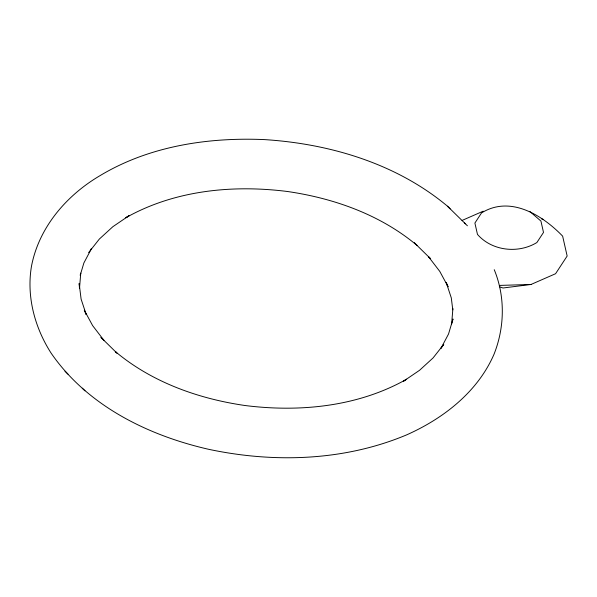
<?xml version="1.0" encoding="UTF-8"?>
<svg xmlns="http://www.w3.org/2000/svg" width="597" height="597" viewBox="0 0 597 597"><rect width="100%" height="100%" fill="white"/><g stroke="black" fill="none" stroke-linecap="round" stroke-linejoin="round"><path stroke-width="0.9" d="M79.491 288.508L80.759 273.135L80.311 274.754M452.907 308.492L451.638 323.865L452.996 318.999L448.534 333.999L440.967 348.312L443.75 344.394L433.056 357.946L419.527 370.312L403.393 381.289L406.632 379.222C357.909 406.744 299.679 412.437 244.904 405.497C198.189 398.692 151.817 382.192 115.318 351.536L116.93 353.118M80.192 275.351L83.864 263.001L91.431 248.688L90.505 249.994M88.647 252.606L99.341 239.054L112.87 226.688L129.004 215.711L125.766 217.778C174.496 190.256 232.718 184.563 287.5 191.503C334.208 198.308 380.58 214.808 417.079 245.464L414.393 242.83L430.153 258.314M462.063 220.442L483.234 211.174M499.51 286.732L502.972 288L531.009 284.47L555.568 273.724L567.15 256.031L562.643 236.143C542.255 215.062 510.271 195.1 481.518 212.935L474.899 223.039L477.473 234.405C491.95 251.053 518.338 253.867 536.882 242.531L543.501 232.427L540.927 221.062L529.852 211.487M500.047 285.403L531.009 284.47M541.501 218.83L543.263 219.383M450.138 208.808L447.452 206.174C396.46 163.585 329.977 143.758 264.493 139.601C208.002 137.161 149.25 146.078 100.184 175.555C66.551 195.271 38.85 227.345 31.454 266.389C26.387 296.582 34.768 327.634 51.133 353.155C87.296 405.647 147.78 435.37 208.51 449.272C274.068 463.212 344.417 461.033 406.721 434.84C443.459 418.467 477.637 391.983 493.995 354.32C504.711 327.365 505.346 296.634 494.241 269.695M464.436 222.868L467.414 225.785M430.273 258.426L428.482 256.68L439.78 271.404L448.093 286.761L446.183 282.396L451.302 297.91L452.78 309.85M64.983 371.215L67.961 374.132M82.267 388.192L84.946 390.826M447.452 206.174L465.421 223.823M116.728 352.909L100.938 337.402L103.915 340.32L92.617 325.596L84.304 310.239L86.214 314.604L81.102 299.09L79.162 283.478L79.438 287.664"/></g></svg>
